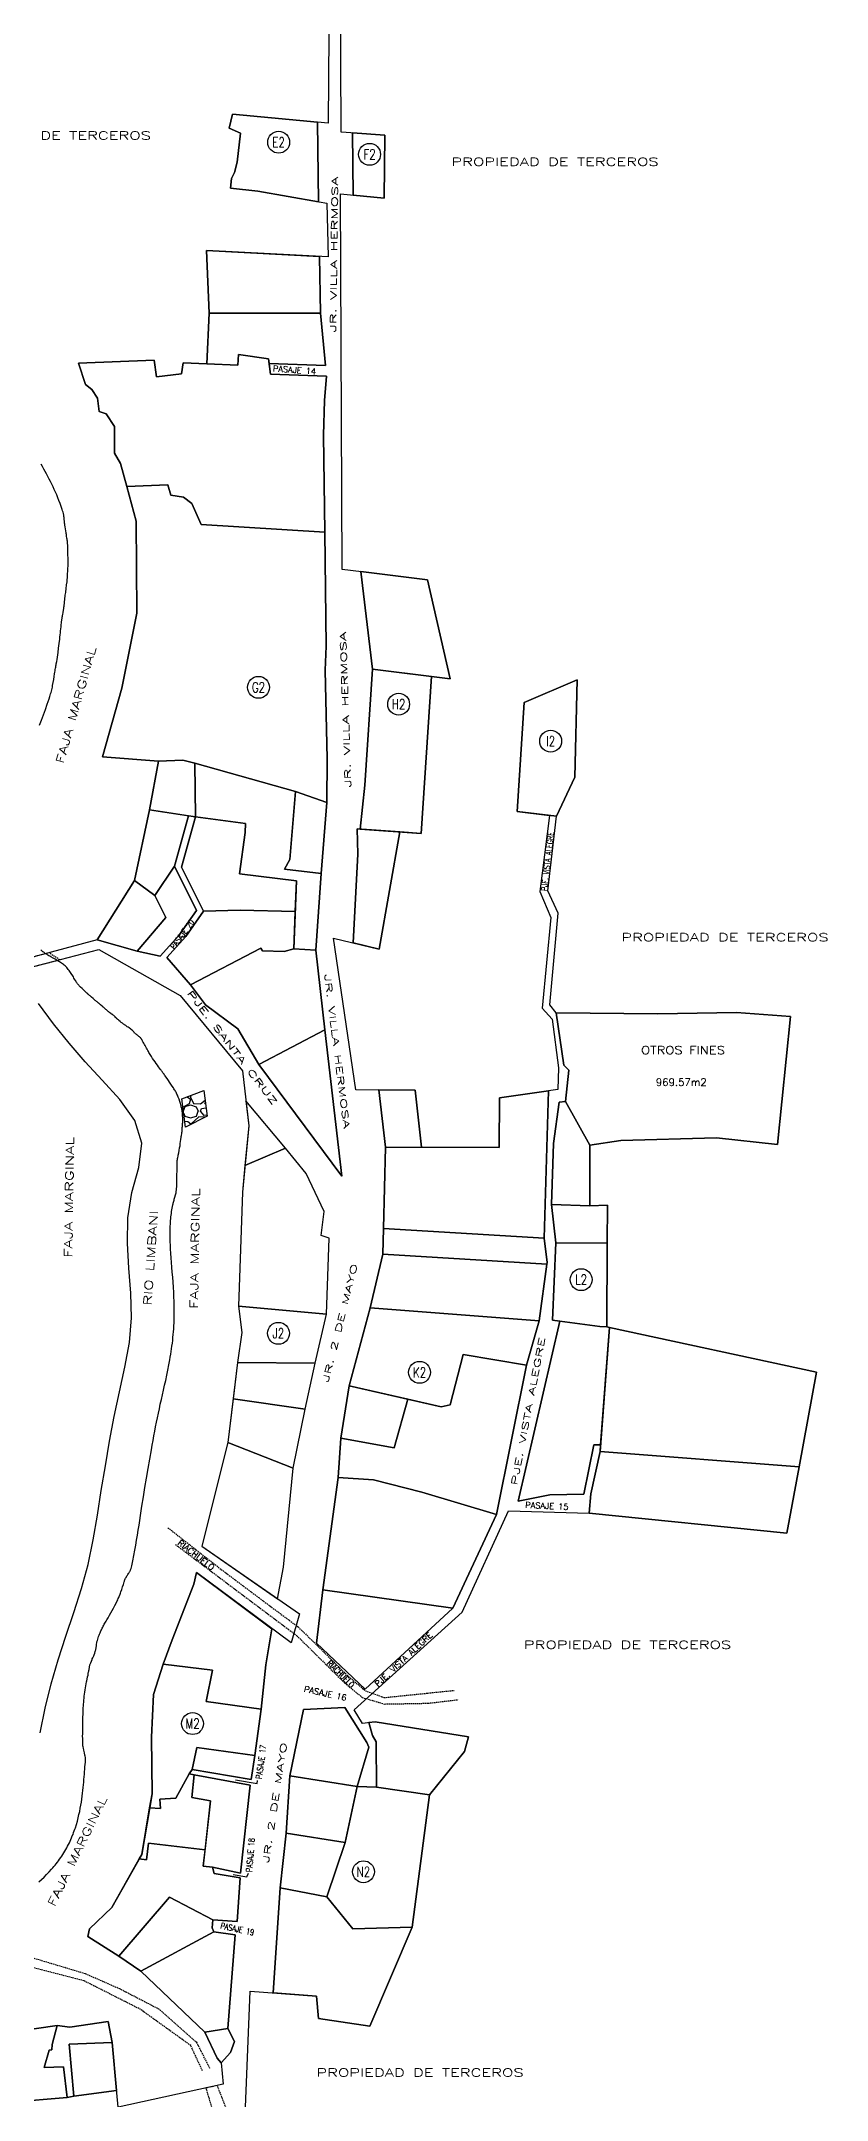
# Model space of a CAD drawing. Extents: x 425265 to 425664, y 8434748 to 8436646.
# Drawn here: x 425517.1 to 425664.4, y 8435568 to 8435953.9 of the extents above; entities that cross this region are included whole.
import ezdxf
from ezdxf.enums import TextEntityAlignment as Align

# ---------------------------------------------------------------- set-up
doc = ezdxf.new("R2010")
doc.units = 0
doc.header["$MEASUREMENT"] = 0
doc.linetypes.add('HIDDEN', pattern=[0.375, 0.25, -0.125])
doc.layers.add('RASTER', color=7, linetype='CONTINUOUS')
doc.styles.add('ROMAND', font='romand.shx')
doc.styles.add('ROMANS', font='romans.shx')

msp = doc.modelspace()

# ---------------------------------------------------------------- linework, layer by layer
at = {"layer": 'RASTER', "color": 8, "linetype": 'Continuous'}
for p, q in [((425544.49, 8435755.97), (425545.1, 8435755.55)), ((425545.1, 8435755.54), (425544.85, 8435754.65)), ((425545.18, 8435756.23), (425545.16, 8435755.92)), ((425545.16, 8435755.92), (425545.67, 8435754.72)), ((425544.85, 8435754.64), (425543.73, 8435754.05)), ((425543.81, 8435753.37), (425544.15, 8435754.15)), ((425543.88, 8435752.85), (425544.09, 8435752.37)), ((425544.08, 8435752.37), (425545.16, 8435752.05)), ((425544.15, 8435754.15), (425545.16, 8435754.46)), ((425545.16, 8435754.46), (425546.18, 8435754.08)), ((425545.16, 8435752.05), (425546.24, 8435752.37)), ((425546.71, 8435752.22), (425545.25, 8435750.89)), ((425545.67, 8435754.71), (425547.01, 8435754.65)), ((425546.18, 8435754.08), (425546.56, 8435753.26)), ((425546.24, 8435752.37), (425546.56, 8435753.26)), ((425547.8, 8435752.14), (425546.68, 8435752.24)), ((425547, 8435754.65), (425547.88, 8435755.33)), ((425547.7, 8435752.49), (425547, 8435753.26)), ((425547.01, 8435753.26), (425547.2, 8435753.76)), ((425548.05, 8435753.84), (425547.2, 8435753.75)), ((425548.21, 8435752.54), (425547.66, 8435752.49)), ((425547.83, 8435754.84), (425547.92, 8435754.95)), ((425547.96, 8435754.63), (425547.84, 8435754.85)), ((425544.65, 8435751.29), (425544.07, 8435751.37)), ((425545.17, 8435750.85), (425544.66, 8435751.29)), ((425545.16, 8435750.77), (425545.16, 8435750.84)), ((425545.23, 8435750.91), (425545.22, 8435750.8))]:
    msp.add_line(p, q, dxfattribs=at)
at = {"layer": 'RASTER'}
for points in [[(425571.15, 8435963.61), (425570.93, 8435938.46), (425552.99, 8435940.18), (425552.35, 8435937.55), (425554.5, 8435936.61), (425553.89, 8435931.2), (425553.35, 8435929.27), (425552.82, 8435928.09), (425552.6, 8435926.3), (425557.77, 8435925.72), (425570.68, 8435923.47), (425570.91, 8435913.44), (425548.15, 8435914.6), (425548.62, 8435902.86), (425548.22, 8435893.36), (425543.73, 8435893.54), (425543.46, 8435891.51), (425538.75, 8435890.91), (425538.33, 8435894.09), (425524.15, 8435893.5), (425525.45, 8435889.51), (425526.62, 8435888.56), (425527.71, 8435886.94), (425528.04, 8435884.46), (425529.31, 8435884.02), (425530.9, 8435881.65), (425530.89, 8435876.6), (425532.02, 8435874.68), (425534.97, 8435863.91), (425535.07, 8435846.63), (425532.28, 8435832.58), (425528.65, 8435819.69), (425539.12, 8435818.9), (425537.44, 8435809.76), (425534.64, 8435796.55), (425527.62, 8435785.37), (425501.73, 8435778.47)], [(425555.3, 8435563.48), (425556.34, 8435588.33), (425568.73, 8435587.41), (425569.12, 8435583.23), (425578.76, 8435581.78), (425586.67, 8435600.32), (425589.92, 8435625.15), (425596.51, 8435633.26), (425597.25, 8435636.02), (425579.77, 8435638.84), (425577.39, 8435638.5), (425575.82, 8435641.03), (425596.07, 8435659.37), (425604.72, 8435678.34), (425619.87, 8435677.92), (425656.88, 8435674.17), (425659.2, 8435686.6), (425662.44, 8435704.36), (425623.68, 8435712.7), (425623.15, 8435712.87), (425623.26, 8435728.57), (425623.29, 8435735.67), (425619.99, 8435735.56), (425619.95, 8435746.91), (425625.79, 8435747.77), (425643.73, 8435748.31), (425655.16, 8435747.03), (425657.62, 8435771.05), (425647.45, 8435771.81), (425632.71, 8435771.51), (425613.66, 8435771.73), (425612.47, 8435773.23), (425614.04, 8435790.43), (425612.12, 8435794.57), (425613.73, 8435808.57), (425617.15, 8435815.91), (425617.61, 8435834.11), (425607.67, 8435829.89), (425606.33, 8435809.44), (425612.44, 8435808.72), (425610.62, 8435794.49), (425612.64, 8435789.57), (425611.03, 8435772.62), (425612.89, 8435770.53), (425614.1, 8435761.41), (425613.96, 8435757.35), (425603.02, 8435755.79), (425602.96, 8435746.49), (425588.46, 8435746.51), (425587.25, 8435757.25), (425576.1, 8435757.26), (425571.95, 8435785.69), (425580.52, 8435783.66), (425584.37, 8435805.62), (425588.38, 8435805.34), (425590.32, 8435834.77), (425593.79, 8435834.34), (425589.54, 8435852.86), (425573.59, 8435854.85), (425573.27, 8435925.24), (425581.43, 8435924.42), (425581.56, 8435936.27), (425573.37, 8435936.79), (425573.26, 8435963.56)], [(425503.44, 8435777.22), (425527.95, 8435783.58), (425543.17, 8435774.96), (425554.89, 8435760.82), (425556.06, 8435750.56), (425554.86, 8435738.12), (425554.14, 8435716.74), (425554.76, 8435711.78), (425553.92, 8435706.14), (425552.14, 8435691.19), (425547.26, 8435671.74), (425565.56, 8435659.04), (425563.99, 8435653.59), (425546.24, 8435666.8), (425545.78, 8435664.62), (425541.69, 8435654.21), (425539.98, 8435649.59), (425538.21, 8435643.94), (425537.84, 8435635.94), (425537.93, 8435625.34), (425535.98, 8435613.96), (425530.38, 8435604.03), (425526.2, 8435599.99), (425525.91, 8435598.59), (425531.72, 8435594.86), (425535.83, 8435592.1), (425547.81, 8435580.61), (425550.12, 8435575.79), (425550.89, 8435574.87), (425551.24, 8435570.87), (425531.56, 8435566.56), (425530.44, 8435578.7), (425529.71, 8435582.63), (425522.49, 8435581.57), (425520.16, 8435581.88), (425511.94, 8435580.72)], [(425553.1, 8435610.19), (425555.67, 8435609.78), (425555.99, 8435610.44)]]:
    msp.add_lwpolyline(points, dxfattribs=at)
for points in [[(425568.96, 8435938.65), (425552.99, 8435940.18), (425552.35, 8435937.55), (425554.5, 8435936.61), (425553.89, 8435931.2), (425553.35, 8435929.27), (425552.82, 8435928.09), (425552.6, 8435926.3), (425557.77, 8435925.72), (425569.1, 8435923.75)], [(425568.96, 8435938.65), (425569.1, 8435923.75), (425557.77, 8435925.72), (425552.6, 8435926.3), (425552.82, 8435928.09), (425553.35, 8435929.27), (425553.89, 8435931.2), (425554.5, 8435936.61), (425552.35, 8435937.55), (425552.99, 8435940.18)], [(425581.56, 8435936.27), (425575.47, 8435936.66), (425575.61, 8435925.01), (425581.43, 8435924.42)], [(425581.56, 8435936.27), (425581.43, 8435924.42), (425575.61, 8435925.01), (425575.47, 8435936.66)], [(425569.28, 8435913.52), (425569.47, 8435902.87), (425570.41, 8435893.07), (425559.87, 8435893.44), (425560.13, 8435891.46), (425570.63, 8435891.08), (425570.23, 8435886.5), (425570.04, 8435880), (425570.32, 8435861.8), (425570.58, 8435840.45), (425570.37, 8435835.96), (425570.76, 8435819.36), (425570.68, 8435811.16), (425569.61, 8435797.86), (425568.62, 8435783.44), (425570.31, 8435768.54), (425573.47, 8435741.12), (425557.96, 8435762.05), (425554.03, 8435768.73), (425547.96, 8435773.22), (425545.1, 8435776.95), (425540.67, 8435782.11), (425544.23, 8435786.04), (425547.59, 8435790.76), (425543.42, 8435799.02), (425546.04, 8435808.47), (425544.76, 8435808.66), (425542.16, 8435799.21), (425546.28, 8435790.93), (425542.92, 8435786.2), (425539.43, 8435782.34), (425535.13, 8435783.27), (425527.62, 8435785.37), (425534.64, 8435796.55), (425537.44, 8435809.76), (425539.12, 8435818.9), (425528.65, 8435819.69), (425532.28, 8435832.58), (425535.07, 8435846.63), (425534.97, 8435863.91), (425533.19, 8435870.39), (425532.02, 8435874.68), (425530.89, 8435876.6), (425530.9, 8435881.65), (425529.31, 8435884.02), (425528.04, 8435884.46), (425527.71, 8435886.94), (425526.62, 8435888.56), (425525.45, 8435889.51), (425524.15, 8435893.5), (425538.33, 8435894.09), (425538.75, 8435890.91), (425543.46, 8435891.51), (425543.73, 8435893.54), (425548.22, 8435893.36), (425548.62, 8435902.86), (425548.15, 8435914.6)], [(425569.28, 8435913.52), (425548.15, 8435914.6), (425548.62, 8435902.86), (425569.47, 8435902.87)], [(425569.47, 8435902.87), (425548.62, 8435902.86), (425548.22, 8435893.36), (425554.02, 8435893.13), (425554.1, 8435895.13), (425559.75, 8435894.33), (425559.87, 8435893.44), (425570.41, 8435893.07)], [(425570.23, 8435886.5), (425570.63, 8435891.08), (425560.13, 8435891.46), (425559.75, 8435894.33), (425554.1, 8435895.13), (425554.02, 8435893.13), (425543.73, 8435893.54), (425543.46, 8435891.51), (425538.75, 8435890.91), (425538.33, 8435894.09), (425524.15, 8435893.5), (425525.45, 8435889.51), (425526.62, 8435888.56), (425527.71, 8435886.94), (425528.04, 8435884.46), (425529.31, 8435884.02), (425530.9, 8435881.65), (425530.89, 8435876.6), (425532.02, 8435874.68), (425533.19, 8435870.39), (425540.87, 8435870.68), (425541.42, 8435868.76), (425543.84, 8435868.4), (425545.36, 8435867.17), (425547.11, 8435863.25), (425570.32, 8435861.8), (425570.04, 8435880)], [(425570.58, 8435840.45), (425570.32, 8435861.8), (425547.11, 8435863.25), (425545.36, 8435867.17), (425543.84, 8435868.4), (425541.42, 8435868.76), (425540.87, 8435870.68), (425533.19, 8435870.39), (425534.97, 8435863.91), (425535.07, 8435846.63), (425532.28, 8435832.58), (425528.65, 8435819.69), (425539.12, 8435818.9), (425543.67, 8435819.05), (425545.96, 8435818.52), (425564.82, 8435813.19), (425570.68, 8435811.16), (425570.76, 8435819.36), (425570.37, 8435835.96)], [(425589.54, 8435852.86), (425593.79, 8435834.34), (425590.32, 8435834.77), (425588.38, 8435805.34), (425584.37, 8435805.62), (425580.52, 8435783.66), (425575.65, 8435784.81), (425576.49, 8435801.44), (425576.34, 8435806.19), (425576.96, 8435806.14), (425577.81, 8435814.4), (425579.26, 8435836.15), (425577.04, 8435854.42)], [(425579.26, 8435836.15), (425593.79, 8435834.34), (425589.54, 8435852.86), (425577.04, 8435854.42)], [(425590.32, 8435834.77), (425579.26, 8435836.15), (425577.81, 8435814.4), (425576.96, 8435806.14), (425588.38, 8435805.34)], [(425617.61, 8435834.11), (425607.67, 8435829.89), (425606.33, 8435809.44), (425613.73, 8435808.57), (425617.15, 8435815.91)], [(425617.61, 8435834.11), (425617.15, 8435815.91), (425613.73, 8435808.57), (425606.33, 8435809.44), (425607.67, 8435829.89)], [(425545.96, 8435818.52), (425543.67, 8435819.05), (425539.12, 8435818.9), (425537.44, 8435809.76), (425546.04, 8435808.47)], [(425564.82, 8435813.19), (425545.96, 8435818.52), (425546.04, 8435808.47), (425555.46, 8435807.18), (425555.37, 8435805.53), (425554.31, 8435797.75), (425565.03, 8435796.43), (425564.48, 8435783.69), (425568.62, 8435783.44), (425569.61, 8435797.86), (425562.76, 8435798.64), (425563.76, 8435800.49)], [(425544.76, 8435808.66), (425537.44, 8435809.76), (425534.64, 8435796.55), (425538.44, 8435793.7), (425542.16, 8435799.21)], [(425570.68, 8435811.16), (425564.82, 8435813.19), (425563.76, 8435800.49), (425562.76, 8435798.64), (425569.61, 8435797.86)], [(425565.03, 8435796.43), (425554.31, 8435797.75), (425555.37, 8435805.53), (425555.46, 8435807.18), (425546.04, 8435808.47), (425543.42, 8435799.02), (425547.59, 8435790.76), (425554.44, 8435790.95), (425564.78, 8435790.73)], [(425584.37, 8435805.62), (425576.34, 8435806.19), (425576.49, 8435801.44), (425575.65, 8435784.81), (425580.52, 8435783.66)], [(425542.16, 8435799.21), (425538.44, 8435793.7), (425540.51, 8435789.59), (425535.13, 8435783.27), (425539.43, 8435782.34), (425542.92, 8435786.2), (425546.28, 8435790.93)], [(425538.44, 8435793.7), (425534.64, 8435796.55), (425527.62, 8435785.37), (425535.13, 8435783.27), (425540.51, 8435789.59)], [(425564.78, 8435790.73), (425554.44, 8435790.95), (425547.59, 8435790.76), (425544.23, 8435786.04), (425540.67, 8435782.11), (425545.1, 8435776.95), (425558.3, 8435783.86), (425558.65, 8435783.37), (425562.7, 8435783.19), (425564.48, 8435783.69)], [(425568.62, 8435783.44), (425564.48, 8435783.69), (425562.7, 8435783.19), (425558.65, 8435783.37), (425558.3, 8435783.86), (425545.1, 8435776.95), (425547.96, 8435773.22), (425554.03, 8435768.73), (425557.96, 8435762.05), (425570.31, 8435768.54)], [(425613.66, 8435771.73), (425632.71, 8435771.51), (425647.45, 8435771.81), (425657.62, 8435771.05), (425655.16, 8435747.03), (425643.73, 8435748.31), (425625.79, 8435747.77), (425619.95, 8435746.91), (425619.99, 8435735.56), (425623.29, 8435735.67), (425623.26, 8435728.57), (425623.15, 8435712.87), (425623.68, 8435712.7), (425662.44, 8435704.36), (425659.2, 8435686.6), (425656.88, 8435674.17), (425619.87, 8435677.92), (425620.16, 8435681.56), (425621.91, 8435689.46), (425622.01, 8435690.76), (425620.71, 8435690.76), (425618.86, 8435681.5), (425612.46, 8435681.39), (425606.53, 8435680.18), (425614.37, 8435713.93), (425612.99, 8435714.12), (425613.61, 8435728.61), (425612.8, 8435735.81), (425613.19, 8435747.2), (425614.23, 8435754.94), (425615.42, 8435755.09), (425616.03, 8435760.96), (425615.1, 8435761.93)], [(425657.62, 8435771.05), (425647.45, 8435771.81), (425632.71, 8435771.51), (425613.66, 8435771.73), (425615.1, 8435761.93), (425616.03, 8435760.96), (425615.42, 8435755.09), (425619.95, 8435746.91), (425625.79, 8435747.77), (425643.73, 8435748.31), (425655.16, 8435747.03)], [(425570.31, 8435768.54), (425557.96, 8435762.05), (425573.47, 8435741.12)], [(425612.23, 8435757.1), (425611.45, 8435729.46), (425612, 8435724.94), (425611.93, 8435724.6), (425610.49, 8435714), (425608.13, 8435705.68), (425602.51, 8435677.68), (425594.33, 8435660.09), (425577.89, 8435644.96), (425568.77, 8435653.58), (425569.93, 8435663.56), (425572.82, 8435684.62), (425573.32, 8435692), (425574.88, 8435701.78), (425578.78, 8435716.41), (425581.19, 8435726.48), (425581.31, 8435731.28), (425581.66, 8435746.52), (425580.45, 8435757.26), (425587.25, 8435757.25), (425588.46, 8435746.51), (425602.96, 8435746.49), (425603.02, 8435755.79)], [(425581.66, 8435746.52), (425588.46, 8435746.51), (425587.25, 8435757.25), (425580.45, 8435757.26)], [(425612.23, 8435757.1), (425603.02, 8435755.79), (425602.96, 8435746.49), (425581.66, 8435746.52), (425581.31, 8435731.28), (425611.45, 8435729.46)], [(425554.14, 8435716.74), (425554.76, 8435711.78), (425553.92, 8435706.14), (425552.14, 8435691.19), (425547.26, 8435671.74), (425561.46, 8435661.88), (425562.57, 8435667.83), (425564.38, 8435686.39), (425566.62, 8435697.41), (425568.52, 8435706.06), (425570.62, 8435715.22), (425571.13, 8435729.46), (425569.62, 8435730), (425570.21, 8435734.46), (425566.81, 8435741.59), (425562.95, 8435746.37), (425555.52, 8435755.24), (425556.06, 8435750.56), (425554.86, 8435738.12)], [(425555.52, 8435755.24), (425556.06, 8435750.56), (425555.34, 8435743.09), (425562.95, 8435746.37)], [(425619.95, 8435746.91), (425615.42, 8435755.09), (425614.23, 8435754.94), (425613.19, 8435747.2), (425612.8, 8435735.81), (425619.99, 8435735.56)], [(425570.21, 8435734.46), (425566.81, 8435741.59), (425562.95, 8435746.37), (425555.34, 8435743.09), (425554.86, 8435738.12), (425554.14, 8435716.74), (425570.62, 8435715.22), (425571.13, 8435729.46), (425569.62, 8435730)], [(425623.29, 8435735.67), (425619.99, 8435735.56), (425612.8, 8435735.81), (425613.61, 8435728.61), (425623.26, 8435728.57)], [(425581.31, 8435731.28), (425581.19, 8435726.48), (425611.93, 8435724.6), (425612, 8435724.94), (425611.45, 8435729.46)], [(425623.26, 8435728.57), (425613.61, 8435728.61), (425612.99, 8435714.12), (425621.85, 8435712.91), (425623.15, 8435712.87)], [(425611.93, 8435724.6), (425581.19, 8435726.48), (425578.78, 8435716.41), (425610.49, 8435714)], [(425570.62, 8435715.22), (425554.14, 8435716.74), (425554.76, 8435711.78), (425553.92, 8435706.14), (425568.52, 8435706.06)], [(425610.49, 8435714), (425578.78, 8435716.41), (425574.88, 8435701.78), (425592.13, 8435697.85), (425593.79, 8435698.24), (425596.25, 8435707.68), (425608.13, 8435705.68)], [(425623.68, 8435712.7), (425623.15, 8435712.87), (425621.85, 8435712.91), (425614.37, 8435713.93), (425606.53, 8435680.18), (425612.46, 8435681.39), (425618.86, 8435681.5), (425620.71, 8435690.76), (425622.01, 8435690.76)], [(425662.44, 8435704.36), (425623.68, 8435712.7), (425621.91, 8435689.46), (425659.2, 8435686.6)], [(425568.52, 8435706.06), (425553.92, 8435706.14), (425553.11, 8435699.34), (425566.62, 8435697.41)], [(425572.82, 8435684.62), (425579.45, 8435684.15), (425588.47, 8435681.88), (425602.51, 8435677.68), (425608.13, 8435705.68), (425596.25, 8435707.68), (425593.79, 8435698.24), (425592.13, 8435697.85), (425585.85, 8435699.28), (425583.31, 8435690.18), (425573.32, 8435692)], [(425573.32, 8435692), (425583.31, 8435690.18), (425585.85, 8435699.28), (425574.88, 8435701.78)], [(425566.62, 8435697.41), (425553.11, 8435699.34), (425552.14, 8435691.19), (425564.38, 8435686.39)], [(425564.38, 8435686.39), (425552.14, 8435691.19), (425547.26, 8435671.74), (425561.46, 8435661.88), (425562.57, 8435667.83)], [(425659.2, 8435686.6), (425621.91, 8435689.46), (425620.16, 8435681.56), (425619.87, 8435677.92), (425656.88, 8435674.17)], [(425569.93, 8435663.56), (425594.33, 8435660.09), (425602.51, 8435677.68), (425588.47, 8435681.88), (425579.45, 8435684.15), (425572.82, 8435684.62)], [(425560.39, 8435656.27), (425559.28, 8435649.51), (425558.38, 8435641.16), (425557.19, 8435632.49), (425556.53, 8435627.99), (425545.44, 8435629.86), (425544.85, 8435629.06), (425545.83, 8435628.87), (425556.3, 8435626.91), (425554.49, 8435610.46), (425549.25, 8435611.56), (425549.54, 8435610.39), (425554.42, 8435609.57), (425553.88, 8435601.38), (425549.34, 8435601.69), (425549.21, 8435600.2), (425549.48, 8435599.44), (425553.48, 8435598.86), (425552.15, 8435581.31), (425553.35, 8435578.89), (425552.62, 8435576.82), (425550.89, 8435574.87), (425550.12, 8435575.79), (425547.81, 8435580.61), (425535.83, 8435592.1), (425531.72, 8435594.86), (425525.91, 8435598.59), (425526.2, 8435599.99), (425530.38, 8435604.03), (425535.49, 8435613.1), (425535.98, 8435613.96), (425537.47, 8435622.67), (425537.93, 8435625.34), (425537.84, 8435635.94), (425538.21, 8435643.94), (425539.98, 8435649.59), (425541.69, 8435654.21), (425545.78, 8435664.62), (425546.24, 8435666.8)], [(425546.24, 8435666.8), (425545.78, 8435664.62), (425541.69, 8435654.21), (425539.98, 8435649.59), (425549.27, 8435648.49), (425548.08, 8435642.61), (425558.38, 8435641.16), (425559.28, 8435649.51), (425560.39, 8435656.27)], [(425568.77, 8435653.58), (425577.89, 8435644.96), (425594.33, 8435660.09), (425569.93, 8435663.56)], [(425558.38, 8435641.16), (425548.08, 8435642.61), (425549.27, 8435648.49), (425539.98, 8435649.59), (425538.21, 8435643.94), (425537.84, 8435635.94), (425537.93, 8435625.34), (425537.47, 8435622.67), (425539.48, 8435622.59), (425539.38, 8435624.29), (425542.37, 8435624.49), (425544.85, 8435629.06), (425545.44, 8435629.86), (425546.3, 8435634.03), (425557.19, 8435632.49)], [(425597.25, 8435636.02), (425596.51, 8435633.26), (425589.92, 8435625.15), (425586.67, 8435600.32), (425578.76, 8435581.78), (425569.12, 8435583.23), (425568.73, 8435587.41), (425560.61, 8435588.02), (425561.93, 8435607.67), (425563.08, 8435617.91), (425563.73, 8435628.69), (425566.29, 8435641.13), (425574.08, 8435641.5), (425578.21, 8435634.94), (425578.57, 8435634.06), (425576.37, 8435626.68), (425579.97, 8435626.59), (425579.91, 8435635.04), (425579.24, 8435636.26), (425578.53, 8435638.66), (425579.77, 8435638.84)], [(425574.08, 8435641.5), (425566.29, 8435641.13), (425563.73, 8435628.69), (425576.37, 8435626.68), (425578.57, 8435634.06), (425578.21, 8435634.94)], [(425596.51, 8435633.26), (425597.25, 8435636.02), (425579.77, 8435638.84), (425578.53, 8435638.66), (425579.24, 8435636.26), (425579.91, 8435635.04), (425579.97, 8435626.59), (425589.92, 8435625.15)], [(425546.3, 8435634.03), (425545.44, 8435629.86), (425556.53, 8435627.99), (425557.19, 8435632.49)], [(425548.86, 8435623.99), (425545.37, 8435624.65), (425545.83, 8435628.87), (425544.85, 8435629.06), (425542.37, 8435624.49), (425539.38, 8435624.29), (425539.48, 8435622.59), (425537.47, 8435622.67), (425535.98, 8435613.96), (425535.49, 8435613.1), (425536.91, 8435612.94), (425537.28, 8435616.07), (425547.85, 8435614.8)], [(425556.3, 8435626.91), (425545.83, 8435628.87), (425545.37, 8435624.65), (425548.86, 8435623.99), (425547.52, 8435611.77), (425549.25, 8435611.56), (425554.49, 8435610.46)], [(425576.37, 8435626.68), (425563.73, 8435628.69), (425563.08, 8435617.91), (425574.15, 8435616.21)], [(425589.92, 8435625.15), (425579.97, 8435626.59), (425576.37, 8435626.68), (425574.15, 8435616.21), (425570.67, 8435605.99), (425575.57, 8435599.98), (425586.67, 8435600.32)], [(425574.15, 8435616.21), (425563.08, 8435617.91), (425561.93, 8435607.67), (425570.67, 8435605.99)], [(425554.42, 8435609.57), (425549.54, 8435610.39), (425549.25, 8435611.56), (425547.52, 8435611.77), (425547.85, 8435614.8), (425537.28, 8435616.07), (425536.91, 8435612.94), (425535.49, 8435613.1), (425530.38, 8435604.03), (425526.2, 8435599.99), (425525.91, 8435598.59), (425531.72, 8435594.86), (425541.17, 8435605.92), (425549.34, 8435601.69), (425553.88, 8435601.38)], [(425535.83, 8435592.1), (425549.48, 8435599.44), (425549.21, 8435600.2), (425549.34, 8435601.69), (425541.17, 8435605.92), (425531.72, 8435594.86)], [(425586.67, 8435600.32), (425575.57, 8435599.98), (425570.67, 8435605.99), (425561.93, 8435607.67), (425560.61, 8435588.02), (425568.73, 8435587.41), (425569.12, 8435583.23), (425578.76, 8435581.78)], [(425547.81, 8435580.61), (425552.15, 8435581.31), (425553.48, 8435598.86), (425549.48, 8435599.44), (425535.83, 8435592.1)], [(425529.71, 8435582.63), (425530.44, 8435578.7), (425531.27, 8435569.73), (425523.29, 8435568.65), (425522.01, 8435568.42), (425511.6, 8435567.5), (425506.21, 8435566.72), (425505.98, 8435579.22), (425511.94, 8435580.72), (425520.16, 8435581.88), (425522.49, 8435581.57)], [(425519.18, 8435578.32), (425520.16, 8435581.88), (425511.94, 8435580.72), (425505.98, 8435579.22), (425506.21, 8435566.72), (425511.6, 8435567.5), (425522.01, 8435568.42), (425521.31, 8435574.17), (425517.72, 8435574.02), (425518.67, 8435577.28), (425519.17, 8435577.32)], [(425529.71, 8435582.63), (425522.49, 8435581.57), (425520.16, 8435581.88), (425519.18, 8435578.32), (425519.17, 8435577.32), (425518.67, 8435577.28), (425517.72, 8435574.02), (425521.31, 8435574.17), (425522.01, 8435568.42), (425523.29, 8435568.65), (425522.4, 8435578.36), (425530.44, 8435578.7)], [(425530.44, 8435578.7), (425522.4, 8435578.36), (425523.29, 8435568.65), (425531.27, 8435569.73)], [(425552.15, 8435581.31), (425547.81, 8435580.61), (425550.12, 8435575.79), (425550.89, 8435574.87), (425552.62, 8435576.82), (425553.35, 8435578.89)]]:
    msp.add_lwpolyline(points, close=True, dxfattribs=at)
at = {"layer": 'RASTER', "color": 8}
for points in [[(425516.85, 8435825.62), (425517.2, 8435826.6), (425517.93, 8435828.59), (425518.28, 8435829.58), (425518.45, 8435830.07), (425518.61, 8435830.56), (425518.77, 8435831.04), (425518.92, 8435831.52), (425518.99, 8435831.76), (425519.05, 8435832.01), (425519.12, 8435832.26), (425519.18, 8435832.53), (425519.24, 8435832.79), (425519.29, 8435833.07), (425519.4, 8435833.62), (425519.5, 8435834.18), (425519.58, 8435834.74), (425519.67, 8435835.29), (425519.71, 8435835.55), (425519.75, 8435835.81), (425519.79, 8435836.06), (425519.83, 8435836.3), (425519.86, 8435836.53), (425519.9, 8435836.75), (425519.94, 8435836.96), (425519.98, 8435837.16), (425520.05, 8435837.57), (425520.12, 8435837.98), (425520.19, 8435838.4), (425520.31, 8435839.24), (425520.42, 8435840.09), (425520.52, 8435840.93), (425520.61, 8435841.76), (425520.65, 8435842.16), (425520.69, 8435842.57), (425520.74, 8435842.96), (425520.78, 8435843.35), (425520.82, 8435843.73), (425520.86, 8435844.09), (425520.9, 8435844.45), (425520.94, 8435844.8), (425520.98, 8435845.13), (425521, 8435845.29), (425521.01, 8435845.38), (425521.03, 8435845.49), (425521.05, 8435845.61), (425521.08, 8435845.75), (425521.1, 8435845.9), (425521.13, 8435846.06), (425521.16, 8435846.24), (425521.19, 8435846.41), (425521.25, 8435846.79), (425521.38, 8435847.55), (425521.41, 8435847.74), (425521.43, 8435847.92), (425521.45, 8435848.09), (425521.47, 8435848.26), (425521.49, 8435848.41), (425521.5, 8435848.56), (425521.52, 8435848.84), (425521.55, 8435849.14), (425521.59, 8435849.43), (425521.63, 8435849.73), (425521.67, 8435850.01), (425521.71, 8435850.28), (425521.74, 8435850.54), (425521.76, 8435850.66), (425521.77, 8435850.77), (425521.79, 8435850.88), (425521.8, 8435850.98), (425521.81, 8435851.08), (425521.82, 8435851.19), (425521.83, 8435851.3), (425521.85, 8435851.43), (425521.88, 8435851.69), (425521.92, 8435851.96), (425521.99, 8435852.52), (425522.02, 8435852.79), (425522.04, 8435853.05), (425522.05, 8435853.17), (425522.06, 8435853.29), (425522.07, 8435853.52), (425522.1, 8435853.99), (425522.13, 8435854.48), (425522.15, 8435854.98), (425522.17, 8435855.49), (425522.18, 8435856), (425522.18, 8435856.5), (425522.18, 8435857), (425522.16, 8435857.49), (425522.15, 8435857.61), (425522.14, 8435857.74), (425522.14, 8435857.89), (425522.13, 8435858.05), (425522.13, 8435858.21), (425522.13, 8435858.39), (425522.12, 8435858.74), (425522.12, 8435859.1), (425522.11, 8435859.27), (425522.11, 8435859.43), (425522.1, 8435859.59), (425522.1, 8435859.74), (425522.09, 8435859.87), (425522.08, 8435860), (425522.06, 8435860.15), (425522.03, 8435860.31), (425522, 8435860.49), (425521.97, 8435860.68), (425521.91, 8435861.05), (425521.88, 8435861.22), (425521.86, 8435861.39), (425521.84, 8435861.54), (425521.82, 8435861.71), (425521.77, 8435862.06), (425521.65, 8435862.79), (425521.59, 8435863.14), (425521.57, 8435863.32), (425521.54, 8435863.49), (425521.52, 8435863.65), (425521.5, 8435863.8), (425521.49, 8435863.95), (425521.48, 8435864.08), (425521.47, 8435864.2), (425521.47, 8435864.31), (425521.46, 8435864.43), (425521.45, 8435864.54), (425521.42, 8435864.78), (425521.38, 8435865.03), (425521.32, 8435865.29), (425521.24, 8435865.55), (425521.16, 8435865.83), (425521.07, 8435866.1), (425520.88, 8435866.65), (425520.69, 8435867.2), (425520.48, 8435867.74), (425520.27, 8435868.27), (425520.05, 8435868.79), (425519.82, 8435869.3), (425519.59, 8435869.81), (425519.36, 8435870.31), (425519.12, 8435870.81), (425518.88, 8435871.3), (425518.64, 8435871.78), (425518.39, 8435872.26), (425518.14, 8435872.73), (425517.89, 8435873.19), (425517.63, 8435873.65), (425517.38, 8435874.1), (425517.12, 8435874.55)], [(425516.71, 8435608.82), (425517.2, 8435609.26), (425517.69, 8435609.71), (425518.16, 8435610.18), (425518.63, 8435610.67), (425519.09, 8435611.17), (425519.32, 8435611.43), (425519.54, 8435611.69), (425519.76, 8435611.95), (425519.97, 8435612.22), (425520.19, 8435612.5), (425520.4, 8435612.78), (425520.6, 8435613.06), (425520.8, 8435613.35), (425521, 8435613.65), (425521.2, 8435613.95), (425521.39, 8435614.25), (425521.57, 8435614.56), (425521.76, 8435614.87), (425521.93, 8435615.19), (425522.1, 8435615.5), (425522.26, 8435615.82), (425522.42, 8435616.14), (425522.57, 8435616.45), (425522.71, 8435616.77), (425522.85, 8435617.09), (425522.98, 8435617.41), (425523.11, 8435617.72), (425523.23, 8435618.04), (425523.34, 8435618.35), (425523.45, 8435618.66), (425523.56, 8435618.97), (425523.75, 8435619.59), (425523.93, 8435620.21), (425524.09, 8435620.82), (425524.23, 8435621.42), (425524.36, 8435622.01), (425524.47, 8435622.6), (425524.58, 8435623.18), (425524.67, 8435623.75), (425524.76, 8435624.31), (425524.83, 8435624.86), (425524.9, 8435625.41), (425524.96, 8435625.95), (425525.02, 8435626.48), (425525.07, 8435627), (425525.12, 8435627.51), (425525.16, 8435628.01), (425525.2, 8435628.5), (425525.24, 8435628.98), (425525.27, 8435629.46), (425525.31, 8435629.92), (425525.35, 8435630.37), (425525.42, 8435631.26), (425525.43, 8435631.49), (425525.44, 8435631.71), (425525.44, 8435631.93), (425525.42, 8435632.15), (425525.39, 8435632.37), (425525.35, 8435632.59), (425525.25, 8435633.03), (425525.15, 8435633.47), (425525.05, 8435633.9), (425525.01, 8435634.12), (425524.98, 8435634.34), (425524.96, 8435634.55), (425524.94, 8435634.77), (425524.93, 8435635.21), (425524.92, 8435635.66), (425524.91, 8435636.1), (425524.92, 8435636.54), (425524.92, 8435636.97), (425524.93, 8435637.38), (425524.94, 8435637.58), (425524.94, 8435637.77), (425524.95, 8435637.95), (425524.96, 8435638.13), (425524.96, 8435638.3), (425524.97, 8435638.46), (425524.97, 8435638.6), (425524.97, 8435638.74), (425524.97, 8435638.87), (425524.97, 8435638.99), (425524.98, 8435639.25), (425524.98, 8435639.52), (425524.98, 8435639.81), (425524.99, 8435640.11), (425525, 8435640.42), (425525.01, 8435640.75), (425525.02, 8435641.08), (425525.04, 8435641.43), (425525.06, 8435641.78), (425525.08, 8435642.14), (425525.11, 8435642.51), (425525.14, 8435642.88), (425525.17, 8435643.26), (425525.21, 8435643.64), (425525.26, 8435644.02), (425525.31, 8435644.4), (425525.36, 8435644.79), (425525.42, 8435645.17), (425525.49, 8435645.56), (425525.56, 8435645.93), (425525.64, 8435646.31), (425525.69, 8435646.5), (425525.71, 8435646.6), (425525.74, 8435646.72), (425525.76, 8435646.84), (425525.79, 8435646.98), (425525.82, 8435647.12), (425525.85, 8435647.26), (425525.92, 8435647.56), (425525.98, 8435647.87), (425526.04, 8435648.17), (425526.06, 8435648.31), (425526.09, 8435648.45), (425526.11, 8435648.59), (425526.14, 8435648.71), (425526.15, 8435648.82), (425526.17, 8435648.93), (425526.18, 8435649.02), (425526.2, 8435649.12), (425526.23, 8435649.23), (425526.26, 8435649.35), (425526.29, 8435649.48), (425526.34, 8435649.61), (425526.38, 8435649.76), (425526.43, 8435649.9), (425526.55, 8435650.2), (425526.67, 8435650.5), (425526.73, 8435650.64), (425526.8, 8435650.78), (425526.93, 8435651.05), (425527, 8435651.19), (425527.06, 8435651.34), (425527.18, 8435651.67), (425527.29, 8435652), (425527.33, 8435652.16), (425527.37, 8435652.32), (425527.41, 8435652.48), (425527.44, 8435652.63), (425527.46, 8435652.77), (425527.48, 8435652.9), (425527.49, 8435653.02), (425527.49, 8435653.13), (425527.52, 8435653.35), (425527.55, 8435653.59), (425527.6, 8435653.83), (425527.67, 8435654.07), (425527.74, 8435654.32), (425527.82, 8435654.56), (425527.9, 8435654.8), (425527.99, 8435655.04), (425528.08, 8435655.26), (425528.17, 8435655.48), (425528.26, 8435655.69), (425528.35, 8435655.89), (425528.43, 8435656.06), (425528.59, 8435656.39), (425528.68, 8435656.55), (425528.77, 8435656.73), (425528.87, 8435656.91), (425528.97, 8435657.1), (425529.08, 8435657.29), (425529.19, 8435657.49), (425529.3, 8435657.7), (425529.42, 8435657.91), (425529.67, 8435658.33), (425529.92, 8435658.78), (425530.18, 8435659.23), (425530.44, 8435659.68), (425530.69, 8435660.14), (425530.94, 8435660.59), (425531.17, 8435661.04), (425531.4, 8435661.49), (425531.5, 8435661.7), (425531.6, 8435661.92), (425531.69, 8435662.13), (425531.78, 8435662.33), (425531.94, 8435662.74), (425532.02, 8435662.95), (425532.1, 8435663.17), (425532.26, 8435663.62), (425532.41, 8435664.09), (425532.56, 8435664.57), (425532.7, 8435665.06), (425532.74, 8435665.18), (425532.78, 8435665.31), (425532.83, 8435665.45), (425532.89, 8435665.59), (425532.97, 8435665.74), (425533.05, 8435665.89), (425533.22, 8435666.18), (425533.31, 8435666.32), (425533.4, 8435666.46), (425533.48, 8435666.59), (425533.56, 8435666.7), (425533.64, 8435666.81), (425533.7, 8435666.9), (425533.76, 8435667), (425533.82, 8435667.11), (425533.86, 8435667.22), (425533.91, 8435667.33), (425533.98, 8435667.56), (425534.05, 8435667.8), (425534.11, 8435668.04), (425534.31, 8435669.02), (425534.51, 8435670), (425534.69, 8435670.96), (425534.87, 8435671.92), (425535.03, 8435672.87), (425535.19, 8435673.81), (425535.34, 8435674.74), (425535.48, 8435675.66), (425535.62, 8435676.57), (425535.76, 8435677.47), (425535.9, 8435678.35), (425536.03, 8435679.23), (425536.31, 8435680.98), (425536.6, 8435682.74), (425536.9, 8435684.5), (425537.2, 8435686.27), (425537.51, 8435688.05), (425537.81, 8435689.82), (425537.97, 8435690.69), (425538.12, 8435691.56), (425538.28, 8435692.42), (425538.44, 8435693.28), (425538.6, 8435694.13), (425538.76, 8435694.98), (425538.93, 8435695.82), (425539.11, 8435696.66), (425539.29, 8435697.49), (425539.47, 8435698.34), (425539.67, 8435699.21), (425539.87, 8435700.09), (425540.07, 8435700.98), (425540.28, 8435701.9), (425540.48, 8435702.82), (425540.69, 8435703.77), (425540.88, 8435704.73), (425541.08, 8435705.71), (425541.26, 8435706.7), (425541.35, 8435707.2), (425541.43, 8435707.71), (425541.51, 8435708.22), (425541.59, 8435708.74), (425541.66, 8435709.26), (425541.73, 8435709.79), (425541.79, 8435710.32), (425541.85, 8435710.85), (425541.9, 8435711.39), (425541.95, 8435711.94), (425541.98, 8435712.49), (425542.02, 8435713.04), (425542.04, 8435713.58), (425542.06, 8435714.12), (425542.07, 8435714.66), (425542.08, 8435715.19), (425542.08, 8435715.72), (425542.08, 8435716.25), (425542.07, 8435716.77), (425542.06, 8435717.28), (425542.04, 8435717.79), (425542.02, 8435718.3), (425542, 8435718.8), (425541.98, 8435719.29), (425541.92, 8435720.27), (425541.86, 8435721.23), (425541.79, 8435722.18), (425541.72, 8435723.1), (425541.65, 8435724.01), (425541.58, 8435724.9), (425541.52, 8435725.77), (425541.46, 8435726.63), (425541.41, 8435727.46), (425541.39, 8435727.87), (425541.37, 8435728.28), (425541.35, 8435728.68), (425541.34, 8435729.07), (425541.33, 8435729.47), (425541.33, 8435729.85), (425541.32, 8435730.23), (425541.32, 8435730.61), (425541.33, 8435730.98), (425541.34, 8435731.35), (425541.35, 8435731.72), (425541.36, 8435732.08), (425541.38, 8435732.43), (425541.41, 8435732.78), (425541.44, 8435733.12), (425541.47, 8435733.46), (425541.51, 8435733.8), (425541.55, 8435734.13), (425541.6, 8435734.46), (425541.65, 8435734.79), (425541.7, 8435735.11), (425541.77, 8435735.42), (425541.83, 8435735.74), (425541.87, 8435735.9), (425541.91, 8435736.06), (425541.95, 8435736.24), (425541.99, 8435736.41), (425542.04, 8435736.59), (425542.09, 8435736.78), (425542.14, 8435736.97), (425542.19, 8435737.17), (425542.3, 8435737.57), (425542.36, 8435737.78), (425542.42, 8435738), (425542.45, 8435738.12), (425542.47, 8435738.24), (425542.5, 8435738.51), (425542.53, 8435738.78), (425542.55, 8435739.07), (425542.56, 8435739.65), (425542.56, 8435739.93), (425542.56, 8435740.2), (425542.56, 8435740.46), (425542.56, 8435740.58), (425542.56, 8435740.7), (425542.57, 8435740.8), (425542.57, 8435740.91), (425542.57, 8435741.12), (425542.58, 8435741.35), (425542.6, 8435741.59), (425542.61, 8435741.84), (425542.62, 8435742.09), (425542.64, 8435742.61), (425542.65, 8435743.12), (425542.65, 8435743.37), (425542.64, 8435743.61), (425542.64, 8435743.67), (425542.64, 8435743.74), (425542.65, 8435743.88), (425542.66, 8435744.05), (425542.69, 8435744.22), (425542.72, 8435744.41), (425542.75, 8435744.61), (425542.79, 8435744.82), (425542.83, 8435745.04), (425542.92, 8435745.49), (425543.01, 8435745.94), (425543.09, 8435746.39), (425543.13, 8435746.61), (425543.17, 8435746.81), (425543.2, 8435747.01), (425543.22, 8435747.2), (425543.27, 8435747.59), (425543.31, 8435747.99), (425543.37, 8435748.38), (425543.41, 8435748.59), (425543.43, 8435748.69), (425543.45, 8435748.8), (425543.49, 8435749.03), (425543.52, 8435749.27), (425543.55, 8435749.5), (425543.56, 8435749.6), (425543.57, 8435749.7), (425543.58, 8435749.79), (425543.58, 8435749.87), (425543.59, 8435750.03), (425543.6, 8435750.21), (425543.62, 8435750.39), (425543.65, 8435750.77), (425543.66, 8435750.97), (425543.67, 8435751.19), (425543.68, 8435751.42), (425543.68, 8435751.65), (425543.67, 8435751.89), (425543.67, 8435752.11), (425543.66, 8435752.33), (425543.66, 8435752.43), (425543.65, 8435752.52), (425543.65, 8435752.61), (425543.64, 8435752.7), (425543.64, 8435752.77), (425543.64, 8435752.84), (425543.63, 8435752.9), (425543.63, 8435752.95), (425543.61, 8435753.05), (425543.6, 8435753.17), (425543.58, 8435753.3), (425543.55, 8435753.44), (425543.52, 8435753.59), (425543.49, 8435753.76), (425543.45, 8435753.93), (425543.4, 8435754.11), (425543.36, 8435754.3), (425543.31, 8435754.5), (425543.25, 8435754.7), (425543.13, 8435755.1), (425543, 8435755.51), (425542.85, 8435755.91), (425542.77, 8435756.11), (425542.69, 8435756.3), (425542.6, 8435756.49), (425542.51, 8435756.67), (425542.42, 8435756.84), (425542.33, 8435757), (425542.23, 8435757.15), (425542.13, 8435757.31), (425542.03, 8435757.48), (425541.92, 8435757.64), (425541.69, 8435757.99), (425541.46, 8435758.34), (425541.22, 8435758.69), (425540.98, 8435759.05), (425540.74, 8435759.39), (425540.51, 8435759.73), (425540.39, 8435759.89), (425540.28, 8435760.04), (425540.18, 8435760.19), (425540.07, 8435760.34), (425539.97, 8435760.48), (425539.88, 8435760.61), (425539.79, 8435760.73), (425539.71, 8435760.84), (425539.62, 8435760.96), (425539.53, 8435761.08), (425539.34, 8435761.34), (425539.14, 8435761.61), (425538.93, 8435761.89), (425538.71, 8435762.19), (425538.49, 8435762.51), (425538.26, 8435762.84), (425538.03, 8435763.18), (425537.8, 8435763.53), (425537.57, 8435763.9), (425537.35, 8435764.27), (425537.24, 8435764.47), (425537.12, 8435764.67), (425537, 8435764.89), (425536.87, 8435765.11), (425536.61, 8435765.57), (425536.49, 8435765.8), (425536.37, 8435766.01), (425536.26, 8435766.22), (425536.2, 8435766.31), (425536.16, 8435766.4), (425536.11, 8435766.49), (425536.07, 8435766.57), (425536.03, 8435766.64), (425535.99, 8435766.71), (425535.96, 8435766.76), (425535.94, 8435766.81), (425535.91, 8435766.86), (425535.88, 8435766.9), (425535.85, 8435766.95), (425535.8, 8435767), (425535.71, 8435767.09), (425535.59, 8435767.19), (425535.46, 8435767.3), (425535.19, 8435767.5), (425535.06, 8435767.59), (425534.93, 8435767.69), (425534.82, 8435767.77), (425534.77, 8435767.82), (425534.73, 8435767.86), (425534.69, 8435767.89), (425534.65, 8435767.93), (425534.6, 8435768), (425534.49, 8435768.13), (425534.36, 8435768.26), (425534.23, 8435768.39), (425534.08, 8435768.52), (425533.92, 8435768.65), (425533.61, 8435768.9), (425533.45, 8435769.01), (425533.29, 8435769.12), (425533.15, 8435769.23), (425533.01, 8435769.32), (425532.88, 8435769.4), (425532.77, 8435769.47), (425532.68, 8435769.53), (425532.58, 8435769.6), (425532.48, 8435769.68), (425532.37, 8435769.76), (425532.15, 8435769.93), (425531.93, 8435770.11), (425531.71, 8435770.29), (425531.61, 8435770.38), (425531.52, 8435770.47), (425531.43, 8435770.55), (425531.35, 8435770.62), (425531.31, 8435770.66), (425531.26, 8435770.7), (425531.21, 8435770.76), (425531.15, 8435770.81), (425531.01, 8435770.94), (425530.87, 8435771.07), (425530.73, 8435771.2), (425530.66, 8435771.26), (425530.59, 8435771.32), (425530.53, 8435771.36), (425530.48, 8435771.4), (425530.43, 8435771.44), (425530.37, 8435771.49), (425530.29, 8435771.54), (425530.21, 8435771.61), (425530.04, 8435771.73), (425529.97, 8435771.79), (425529.89, 8435771.84), (425529.83, 8435771.88), (425529.78, 8435771.92), (425529.72, 8435771.97), (425529.65, 8435772.02), (425529.51, 8435772.14), (425529.36, 8435772.27), (425529.29, 8435772.34), (425529.2, 8435772.42), (425529.01, 8435772.59), (425528.92, 8435772.67), (425528.84, 8435772.75), (425528.77, 8435772.81), (425528.71, 8435772.87), (425528.56, 8435772.99), (425528.26, 8435773.24), (425528.12, 8435773.36), (425528.06, 8435773.41), (425528, 8435773.46), (425527.95, 8435773.5), (425527.91, 8435773.54), (425527.83, 8435773.59), (425527.74, 8435773.67), (425527.64, 8435773.75), (425527.53, 8435773.84), (425527.41, 8435773.94), (425527.28, 8435774.05), (425527.15, 8435774.17), (425526.87, 8435774.4), (425526.59, 8435774.65), (425526.45, 8435774.76), (425526.32, 8435774.88), (425526.2, 8435774.98), (425526.08, 8435775.08), (425525.98, 8435775.17), (425525.89, 8435775.25), (425525.73, 8435775.39), (425525.64, 8435775.47), (425525.53, 8435775.56), (425525.42, 8435775.66), (425525.31, 8435775.76), (425525.18, 8435775.88), (425525.06, 8435776), (425524.8, 8435776.25), (425524.54, 8435776.51), (425524.29, 8435776.78), (425524.17, 8435776.91), (425524.06, 8435777.04), (425523.96, 8435777.17), (425523.87, 8435777.29), (425523.79, 8435777.41), (425523.7, 8435777.55), (425523.61, 8435777.7), (425523.51, 8435777.87), (425523.4, 8435778.05), (425523.29, 8435778.24), (425523.17, 8435778.44), (425523.05, 8435778.64), (425522.78, 8435779.06), (425522.51, 8435779.47), (425522.37, 8435779.67), (425522.22, 8435779.87), (425522.08, 8435780.05), (425521.93, 8435780.22), (425521.78, 8435780.38), (425521.63, 8435780.53), (425521.47, 8435780.66), (425521.31, 8435780.79), (425521.14, 8435780.92), (425520.95, 8435781.05), (425520.77, 8435781.17), (425520.57, 8435781.29), (425520.17, 8435781.53), (425519.77, 8435781.76), (425519.36, 8435781.99), (425518.96, 8435782.21), (425518.77, 8435782.32), (425518.59, 8435782.43), (425518.41, 8435782.53), (425518.24, 8435782.64), (425517.92, 8435782.85), (425517.76, 8435782.95), (425517.62, 8435783.06), (425517.47, 8435783.16), (425517.34, 8435783.27), (425517.2, 8435783.38), (425517.08, 8435783.5)], [(425516.94, 8435636.78), (425517.9, 8435641.38), (425519.03, 8435645.92), (425520.31, 8435650.42), (425521.75, 8435654.88), (425523.27, 8435659.33), (425524.72, 8435663.8), (425525.96, 8435668.32), (425526.9, 8435672.91), (425527.67, 8435677.55), (425528.41, 8435682.19), (425529.18, 8435686.82), (425529.97, 8435691.44), (425530.82, 8435696.05), (425531.8, 8435700.66), (425532.83, 8435705.27), (425533.67, 8435709.89), (425534.07, 8435714.52), (425533.95, 8435719.18), (425533.6, 8435723.87), (425533.31, 8435728.57), (425533.4, 8435733.28), (425534.15, 8435738.01), (425535.46, 8435742.72), (425536.04, 8435747.27), (425534.7, 8435751.52), (425531.86, 8435755.46), (425528.58, 8435759.1), (425525.41, 8435762.56), (425522.36, 8435766.03), (425519.43, 8435769.67), (425516.65, 8435773.46)], [(425553.54, 8435627.93), (425557.61, 8435627.23), (425557.69, 8435627.84)]]:
    msp.add_lwpolyline(points, dxfattribs=at)
at = {"layer": 'RASTER', "linetype": 'HIDDEN'}
msp.add_lwpolyline([(425518.58, 8435782.96), (425510.22, 8435780.73), (425511.17, 8435779.23), (425520.59, 8435781.67)], close=True, dxfattribs=at)
at = {"layer": 'RASTER', "color": 8, "linetype": 'ByBlock'}
msp.add_lwpolyline([(425544.21, 8435750.26), (425543.53, 8435755.61), (425547.66, 8435757.17), (425548.23, 8435752.37), (425544.21, 8435750.26)], dxfattribs=at)
at = {"layer": 'RASTER', "color": 8, "linetype": 'HIDDEN'}
for points in [[(425540.88, 8435675.2), (425550.88, 8435667.39), (425557.92, 8435662.09), (425565.32, 8435656.6), (425568.8, 8435653.2), (425574.49, 8435647.55), (425577.91, 8435644.62), (425581.44, 8435643.36), (425594.57, 8435644.71)], [(425542.3, 8435672.05), (425563.44, 8435656.19), (425565.07, 8435654.95), (425568.51, 8435651.55), (425574.01, 8435646.11), (425577.33, 8435643.38), (425581.49, 8435642.15), (425589.7, 8435642.3), (425595.3, 8435642.97)], [(425548.78, 8435573.81), (425546.34, 8435578.67), (425539.31, 8435584.89), (425531.87, 8435588.74), (425525.38, 8435591.58), (425513.21, 8435595.23)], [(425547.36, 8435573.4), (425545.19, 8435578.13), (425535.79, 8435584.89), (425525.11, 8435590.29), (425513.14, 8435593.34)]]:
    msp.add_lwpolyline(points, dxfattribs=at)
at = {"layer": 'RASTER', "linetype": 'HIDDEN'}
msp.add_lwpolyline([(425551.82, 8435566.38), (425550.16, 8435570.63), (425548, 8435570.16), (425549.27, 8435565.92)], dxfattribs=at)
at = {"layer": 'RASTER'}
for centre in [(425561.65, 8435934.91), (425578.7, 8435932.64), (425557.88, 8435832.73), (425584.14, 8435829.57), (425612.64, 8435822.65), (425618.36, 8435721.7), (425561.61, 8435711.64), (425588.07, 8435704.32), (425545.52, 8435638.48), (425577.55, 8435610.71)]:
    msp.add_circle(centre, 2.05, dxfattribs=at)

# ---------------------------------------------------------------- texts
at = {"layer": 'RASTER', "style": 'ROMAND'}
for s, height, width, p in [('PROPIEDAD DE TERCEROS', 1.5, 1.5, (425518.28, 8435936.18)), ('E2', 1.875, 0.75, (425561.65, 8435934.91)), ('F2', 1.875, 0.75, (425578.7, 8435932.64)), ('PROPIEDAD DE TERCEROS', 1.5, 1.5, (425613.46, 8435931.25)), ('G2', 1.875, 0.75, (425557.88, 8435832.73)), ('H2', 1.875, 0.75, (425584.14, 8435829.57)), ('I2', 1.875, 0.75, (425612.64, 8435822.65)), ('PROPIEDAD DE TERCEROS', 1.5, 1.5, (425645.31, 8435785.87)), ('OTROS FINES', 1.5, 1.2, (425637.45, 8435764.73)), ('L2', 1.875, 0.75, (425618.36, 8435721.7)), ('J2', 1.875, 0.75, (425561.61, 8435711.64)), ('K2', 1.875, 0.75, (425588.07, 8435704.32)), ('PROPIEDAD DE TERCEROS', 1.5, 1.5, (425627.05, 8435653.25)), ('M2', 1.875, 0.75, (425545.52, 8435638.48)), ('N2', 1.875, 0.75, (425577.55, 8435610.71)), ('PROPIEDAD DE TERCEROS', 1.5, 1.5, (425588.15, 8435573.06))]:
    msp.add_text(s, height=height, dxfattribs=dict(at, width=width)).set_placement(p, align=Align.MIDDLE)
for s, height, rotation, width, p in [('JR. VILLA HERMOSA', 1.125, 89.2408, 2, (425572.39, 8435899.26)), ('JR. VILLA HERMOSA', 1.125, 91.9445, 2, (425575.24, 8435813.97)), ('PJE. VISTA ALEGRE', 1.125, 83.3713, 0.75, (425611.97, 8435794.47)), ('PASAJE 20', 1.125, 53.4509, 0.75, (425542.13, 8435783.52)), ('JR. VILLA HERMOSA', 1.125, 277.2321, 2, (425570.21, 8435778.93)), ('PJE. SANTA CRUZ', 1.125, 307.5168, 2, (425544.42, 8435775.41)), ('RIO LIMBANI', 1.5, 85.9706, 1.5, (425537.78, 8435716.79)), ('JR. 2 DE MAYO', 1.125, 76.0684, 2, (425570.95, 8435702.34)), ('PJE. VISTA ALEGRE', 1.125, 79.1823, 2, (425606.31, 8435683.04)), ('PASAJE 17', 1.125, 82.4316, 0.75, (425558.49, 8435628.03)), ('JR. 2 DE MAYO', 1.125, 81.2765, 2, (425559.76, 8435612.27)), ('PASAJE 18', 1.125, 85.3285, 0.75, (425556.66, 8435610.58)), ('PASAJE 19', 1.125, 347.8421, 0.75, (425550.66, 8435600.09))]:
    msp.add_text(s, height=height, rotation=rotation, dxfattribs=dict(at, width=width)).set_placement(p)
for s, rotation, p in [('PASAJE 14', 355.9686, (425560.55, 8435891.95)), ('PASAJE 15', 357.368, (425607.86, 8435678.92)), ('PJE. VISTA ALEGRE', 43.1512, (425580.29, 8435645.28)), ('PASAJE 16', 347.8163, (425566.34, 8435644.45))]:
    msp.add_text(s, height=1.125, rotation=rotation, dxfattribs=at).set_placement(p)
at = {"layer": 'RASTER', "style": 'ROMAND', "width": 1.5}
for rotation, p in [(74.1464, (425523.67, 8435829.41)), (89.0714, (425522.36, 8435737.14)), (89.0714, (425545.94, 8435727.53)), (64.0236, (425523.93, 8435614.57))]:
    msp.add_text('FAJA MARGINAL', height=1.5, rotation=rotation, dxfattribs=at).set_placement(p, align=Align.MIDDLE)
at = {"layer": 'RASTER', "style": 'ROMANS'}
msp.add_text('969.57m2', height=1.387, dxfattribs=at).set_placement((425637.12, 8435758.71), align=Align.MIDDLE_CENTER)
at = {"layer": 'RASTER', "color": 8, "linetype": 'HIDDEN', "style": 'ROMAND'}
msp.add_text('RIACHUELO', height=1.125, rotation=322.1574, dxfattribs=at).set_placement((425542.61, 8435672.13))
at = {"layer": 'RASTER', "color": 8, "linetype": 'HIDDEN', "style": 'ROMAND', "width": 0.75}
msp.add_text('RIACHUELO', height=1.125, rotation=315.1459, dxfattribs=at).set_placement((425570.6, 8435649.68))

doc.saveas('drawing.dxf')
